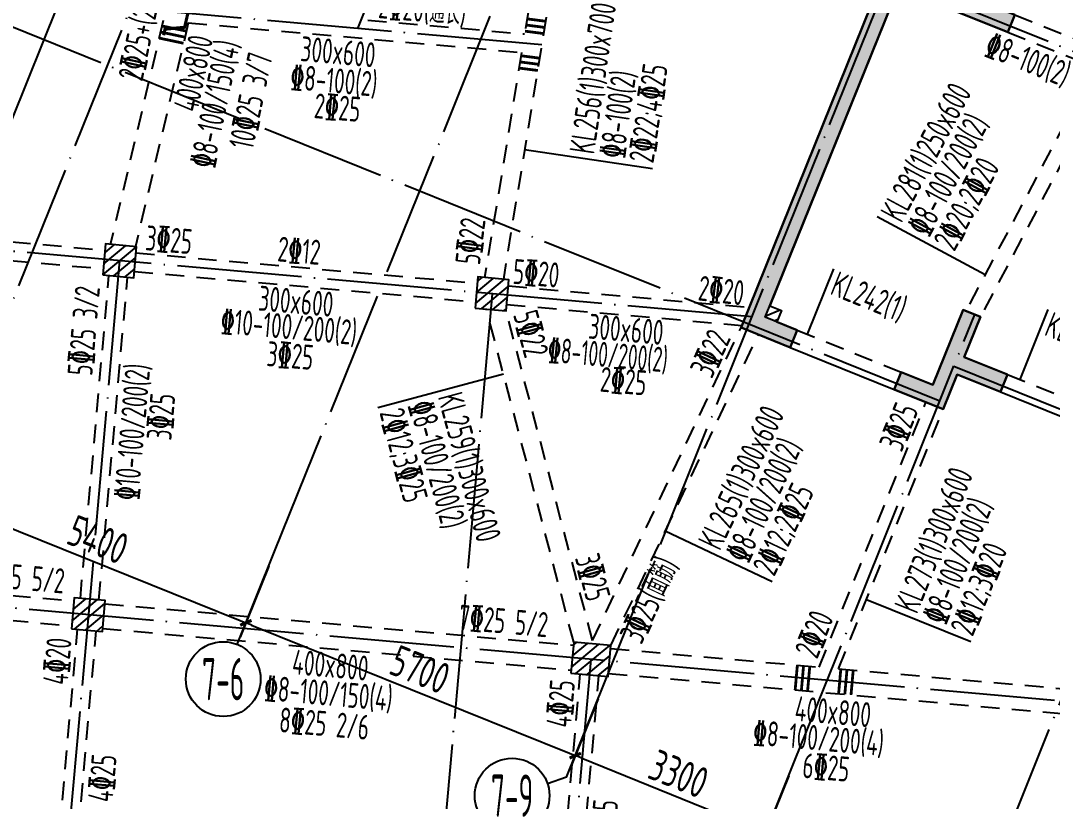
# Model space of a CAD drawing. Header units: millimetres. Extents: x 64473 to 386235, y 427387 to 703525.
# Drawn here: x 226496 to 243056, y 507170 to 519695 of the extents above; entities that cross this region are included whole.
import ezdxf
from ezdxf.enums import TextEntityAlignment as Align

# ---------------------------------------------------------------- set-up
doc = ezdxf.new("R2010")
doc.units = ezdxf.units.MM
doc.header["$LTSCALE"] = 100
doc.header["$PDMODE"] = 35
doc.header["$PDSIZE"] = 200
doc.linetypes.add('3', pattern=[5, 3, -2])
doc.linetypes.add('DOTE', pattern=[2.42, 2, -0.2, 0.02, -0.2])
for name, color, linetype in [('B-TEXT', 7, 'Continuous'), ('COLU', 7, 'Continuous'), ('colu-1层', 6, 'Continuous'), ('h填实-1层', 254, 'Continuous'), ('h斜线-1层', 7, 'Continuous'), ('h斜线-柱', 7, 'Continuous'), ('L-AXIS', 3, 'Continuous'), ('L-dote', 253, 'DOTE'), ('L-吊筋', 1, 'Continuous'), ('L-箍筋', 1, 'Continuous'), ('wall-主楼', 2, 'Continuous'), ('垂直标注', 31, 'Continuous'), ('垂直钢筋', 27, 'Continuous'), ('梁', 4, 'Continuous'), ('梁虚线', 4, '3'), ('水平标注', 2, 'Continuous'), ('水平钢筋', 30, 'Continuous')]:
    doc.layers.add(name, color=color, linetype=linetype)
doc.styles.add('_TCH_AXIS', font='tssdeng.shx', dxfattribs={"width": 0.7, "bigfont": 'tssdchn.shx'})
doc.styles.add('COMPLEX', font='tssdeng.shx', dxfattribs={"width": 0.7, "bigfont": 'tssdchn.shx'})
doc.styles.get("Standard").update_dxf_attribs({"font": 'tssdeng.shx', "width": 0.7, "bigfont": 'tssdchn.shx'})
doc.styles.add('TSSD_Dimension', font='Tssdeng.shx', dxfattribs={"width": 0.7, "bigfont": 'tssdchn.shx'})
doc.dimstyles.new('TSSD_100_100$0', dxfattribs={"dimtxt": 300, "dimasz": 100, "dimexe": 250, "dimexo": 250, "dimgap": 100, "dimtad": 1, "dimdec": 0, "dimzin": 0, "dimdsep": 46, "dimtxsty": 'TSSD_Dimension', "dimblk": '_tsdbk', "dimblk1": '_tsdbk', "dimblk2": '_tsdbk', "dimsah": 1, "dimcen": 0, "dimclrt": 7, "dimadec": 0, "dimazin": 0, "dimtfac": 1, "dimtdec": 0, "dimtix": 1, "dimtmove": 2, "dimatfit": 3, "dimldrblk": '_tsdbk', "dimfxl": 1, "dimtolj": 1, "dimtzin": 0, "dimarcsym": 0})
pattern_1 = [(39.931646, (-467527.32, -323147.44), (-81.517904, 97.384965), [])]

# ---------------------------------------------------------------- blocks, each defined once
blk = doc.blocks.new('_tsdbk')
blk.add_line((-1, 0), (0, 0))
at = {"const_width": 0.5}
blk.add_lwpolyline([(-0.7, -0.7), (0.7, 0.7)], dxfattribs=at)
blk = doc.blocks.new('*D129')
at = {"layer": 'Defpoints', "color": 0}
for p in [(238920, 507813), (242259, 506467), (241798, 505324)]:
    blk.add_point(p, dxfattribs=at)
at = {"layer": 'L-AXIS', "color": 0, "lineweight": -2}
for p, q in [((238826, 507581), (238366, 506438)), ((238552, 506632), (241705, 505361)), ((242165, 506235), (241704, 505092))]:
    blk.add_line(p, q, dxfattribs=at)
at = {"layer": 'L-AXIS', "color": 0, "lineweight": -2, "xscale": 100, "yscale": 100, "zscale": 100}
for p, rotation in [((238459, 506670), 158.0453799635197), ((241798, 505324), 338.0453799635197)]:
    blk.add_blockref('_tsdbk', p, dxfattribs=dict(at, rotation=rotation))
at = {"layer": 'L-AXIS', "color": 7, "insert": (240259, 506321), "char_height": 500, "attachment_point": 5, "rotation": 338.0454, "style": 'TSSD_Dimension'}
blk.add_mtext('\\A1;3600', dxfattribs=at)
blk = doc.blocks.new('*D130')
at = {"layer": 'Defpoints', "color": 0}
for p in [(235859, 509046), (238920, 507813), (238459, 506670)]:
    blk.add_point(p, dxfattribs=at)
at = {"layer": 'L-AXIS', "color": 0, "lineweight": -2}
for p, q in [((235765, 508814), (235305, 507672)), ((235491, 507866), (238366, 506707)), ((238826, 507581), (238366, 506438))]:
    blk.add_line(p, q, dxfattribs=at)
at = {"layer": 'L-AXIS', "color": 0, "lineweight": -2, "xscale": 100, "yscale": 100, "zscale": 100}
for p, rotation in [((235398, 507904), 158.0453799635197), ((238459, 506670), 338.0453799635197)]:
    blk.add_blockref('_tsdbk', p, dxfattribs=dict(at, rotation=rotation))
at = {"layer": 'L-AXIS', "color": 7, "insert": (237059, 507611), "char_height": 500, "attachment_point": 5, "rotation": 338.0454, "style": 'TSSD_Dimension'}
blk.add_mtext('\\A1;3300', dxfattribs=at)
blk = doc.blocks.new('_AXISO')
blk.add_circle((0, 0), 0.5)
at = {"layer": 'B-TEXT', "style": 'COMPLEX', "width": 1.450893}
blk.add_attdef('A', text='', height=0.56, dxfattribs=at).set_placement((0.249375, -0.28), (0.749375, -0.28), align=Align.FIT)
blk = doc.blocks.new('*D160')
at = {"layer": 'Defpoints', "color": 0}
for p in [(230572, 511177), (235859, 509046), (235398, 507904)]:
    blk.add_point(p, dxfattribs=at)
at = {"layer": 'L-AXIS', "color": 0, "lineweight": -2}
for p, q in [((230479, 510946), (230018, 509803)), ((230204, 509997), (235306, 507941)), ((235765, 508814), (235305, 507672))]:
    blk.add_line(p, q, dxfattribs=at)
at = {"layer": 'L-AXIS', "color": 0, "lineweight": -2, "xscale": 100, "yscale": 100, "zscale": 100}
for p, rotation in [((230112, 510035), 158.0453799635197), ((235398, 507904), 338.0453799635197)]:
    blk.add_blockref('_tsdbk', p, dxfattribs=dict(at, rotation=rotation))
at = {"layer": 'L-AXIS', "color": 7, "insert": (232907, 509285), "char_height": 500, "attachment_point": 5, "rotation": 338.0454, "style": 'TSSD_Dimension'}
blk.add_mtext('\\A1;5700', dxfattribs=at)
blk = doc.blocks.new('*D161')
at = {"layer": 'Defpoints', "color": 0}
for p in [(225564, 513196), (230572, 511177), (230112, 510035)]:
    blk.add_point(p, dxfattribs=at)
at = {"layer": 'L-AXIS', "color": 0, "lineweight": -2}
for p, q in [((225470, 512964), (225010, 511822)), ((225196, 512016), (230019, 510072)), ((230479, 510946), (230018, 509803))]:
    blk.add_line(p, q, dxfattribs=at)
at = {"layer": 'L-AXIS', "color": 0, "lineweight": -2, "xscale": 100, "yscale": 100, "zscale": 100}
for p, rotation in [((225103, 512054), 158.0453799635197), ((230112, 510035), 338.0453799635197)]:
    blk.add_blockref('_tsdbk', p, dxfattribs=dict(at, rotation=rotation))
at = {"layer": 'L-AXIS', "color": 7, "insert": (227738, 511369), "char_height": 500, "attachment_point": 5, "rotation": 338.0454, "style": 'TSSD_Dimension'}
blk.add_mtext('\\A1;5400', dxfattribs=at)

msp = doc.modelspace()

# ---------------------------------------------------------------- hatches: boundary and pattern name
at = {"layer": 'h填实-1层'}
for points in [[(238959, 514730.7), (238448.9, 514936.3), (240579.9, 520222.9), (242342, 519512.6), (242454.2, 519790.9), (240413.8, 520613.3), (238058.5, 514770.2), (238846.8, 514452.4)], [(240516.4, 513779.9), (241304.8, 513462.1), (241529, 514018.2), (242224.6, 513737.8), (242336.7, 514016), (241641.1, 514296.4), (241902.8, 514945.6), (241624.6, 515057.8), (241138.7, 513852.5), (240628.6, 514058.1)]]:
    msp.add_hatch(color=256, dxfattribs=at).paths.add_polyline_path(points)
at = {"layer": 'h斜线-1层'}
h = msp.add_hatch(dxfattribs=at)
h.set_pattern_fill('ANSI31', color=256, scale=40, angle=-21.95462, style=0)
h.set_pattern_definition([(23.04538, (-111304.37, 109875.01), (-49.71543, 116.864777), [])])
h.paths.add_polyline_path([(238709.1, 515047), (238523.6, 515121.8), (238448.9, 514936.3), (238634.4, 514861.5)])
at = {"layer": 'h斜线-柱'}
h = msp.add_hatch(dxfattribs=at)
h.set_pattern_fill('ANSI31', color=256, scale=40, angle=-5.06835, style=0)
h.set_pattern_definition(pattern_1)
h.paths.add_polyline_path([(227814.6, 515615.2), (228312.7, 515571), (228356.8, 516069.1), (227858.8, 516113.2)])
h = msp.add_hatch(dxfattribs=at)
h.set_pattern_fill('ANSI31', color=256, scale=40, angle=-5.06835, style=0)
h.set_pattern_definition(pattern_1)
h.paths.add_polyline_path([(233791.1, 515085.1), (234289.2, 515041), (234333.4, 515539), (233835.3, 515583.2)])
h = msp.add_hatch(dxfattribs=at)
h.set_pattern_fill('ANSI31', color=256, scale=40, angle=-5.06835, style=0)
h.set_pattern_definition(pattern_1)
h.paths.add_polyline_path([(227311, 509937.5), (227809.1, 509893.3), (227853.3, 510391.3), (227355.2, 510435.5)])
h = msp.add_hatch(dxfattribs=at)
h.set_pattern_fill('ANSI31', color=256, scale=40, angle=-5.06835, style=0)
h.set_pattern_definition(pattern_1)
h.paths.add_polyline_path([(235329.6, 509226.3), (235927.2, 509173.3), (235971.4, 509671.3), (235373.7, 509724.4)])

# ---------------------------------------------------------------- linework, layer by layer
at = {"layer": 'COLU'}
for points in [[(227814.6, 515615.2), (228312.7, 515571), (228356.8, 516069.1), (227858.8, 516113.2)], [(233791.1, 515085.1), (234289.2, 515041), (234333.4, 515539), (233835.3, 515583.2)], [(227311, 509937.5), (227809.1, 509893.3), (227853.3, 510391.3), (227355.2, 510435.5)], [(235329.6, 509226.3), (235927.2, 509173.3), (235971.4, 509671.3), (235373.7, 509724.4)]]:
    msp.add_lwpolyline(points, close=True, dxfattribs=at)
at = {"layer": 'colu-1层'}
for points in [[(238959, 514730.7), (238448.9, 514936.3), (240579.9, 520222.9), (242342, 519512.6), (242454.2, 519790.9), (240413.8, 520613.3), (238058.5, 514770.2), (238846.8, 514452.4)], [(240516.4, 513779.9), (241304.8, 513462.1), (241529, 514018.2), (242224.6, 513737.8), (242336.7, 514016), (241641.1, 514296.4), (241902.8, 514945.6), (241624.6, 515057.8), (241138.7, 513852.5), (240628.6, 514058.1)]]:
    msp.add_lwpolyline(points, close=True, dxfattribs=at)
at = {"layer": 'L-AXIS'}
for p, q in [((229971.9, 509687.9), (230572.3, 511177.4)), ((235258.5, 507556.8), (235859, 509046.4)), ((238319.2, 506323), (238919.6, 507812.6)), ((235258.5, 507556.8), (234953.5, 507453.9))]:
    msp.add_line(p, q, dxfattribs=at)
at = {"layer": 'L-dote', "ltscale": 10}
for p, q in [((231906.5, 519569.2), (238792.9, 536652.6)), ((224543.7, 513607.6), (232930.1, 534412)), ((225563.9, 513196.3), (232380, 530105.3)), ((230572.3, 511177.4), (237949.2, 529477.6)), ((234859.2, 519307.3), (214398.6, 521121.9)), ((235859, 509046.4), (240431.8, 520390.5)), ((269920.9, 508503.3), (240431.8, 520390.5)), ((241249.3, 513591.8), (226085.6, 519704.4)), ((242258.6, 506466.6), (246831.4, 517810.7)), ((238235.5, 514941.9), (214040.8, 517087.8)), ((228085.7, 515842.1), (225799.2, 490061.9)), ((234062.3, 515312.1), (231775.8, 489531.8)), ((238919.6, 507812.6), (241810.1, 514983)), ((267902, 503494.9), (241473.6, 514148.3)), ((300944.2, 503657.9), (197400.6, 512841.2)), ((235650.5, 509448.8), (233867.6, 489346.3))]:
    msp.add_line(p, q, dxfattribs=at)
at = {"layer": 'L-吊筋', "const_width": 50}
msp.add_lwpolyline([(228791.5, 519461.2), (228813.9, 519558.7), (229128.7, 519588.9), (229207.2, 519929.9), (228937.2, 520094.7), (228959.7, 520192.1)], dxfattribs=at)
at = {"layer": 'L-箍筋', "const_width": 44.9}
for points in [[(228765, 519610.2), (229156.3, 519527.6)], [(234604.1, 519625.9), (234901.6, 519587.5)], [(234616.9, 519725), (234914.4, 519686.6)], [(228741.8, 519513), (229133.2, 519430.3)], [(234591.3, 519526.7), (234888.8, 519488.3)], [(228718.9, 519415.7), (229110.3, 519333)], [(234526.7, 519132.2), (234824.3, 519093.8)], [(234513.9, 519033), (234811.5, 518994.6)], [(234501.1, 518933.8), (234798.7, 518895.4)], [(238963.1, 509355.8), (238927.7, 508957.4)], [(239062.7, 509347), (239027.3, 508948.5)], [(239162.3, 509338.1), (239127, 508939.7)], [(239660.3, 509294), (239625, 508895.5)], [(239759.9, 509285.1), (239724.6, 508886.7)], [(239859.6, 509276.3), (239824.2, 508877.9)]]:
    msp.add_lwpolyline(points, dxfattribs=at)
at = {"layer": 'wall-主楼'}
msp.add_lwpolyline([(242454.3, 519790.8), (242342.1, 519512.6), (240579.9, 520222.9), (238523.6, 515121.8), (238709.1, 515047), (238634.4, 514861.5), (238959, 514730.7), (238846.8, 514452.4), (238058.5, 514770.2), (240413.8, 520613.3)], close=True, dxfattribs=at)
at = {"layer": 'wall-主楼', "elevation": 0}
msp.add_lwpolyline([(242224.6, 513737.8), (241529, 514018.2), (241304.6, 513461.7), (240516.3, 513779.5), (240628.4, 514057.7), (241138.6, 513852.1), (241624.6, 515057.8), (241902.8, 514945.6), (241641.1, 514296.4), (242336.7, 514016)], close=True, dxfattribs=at)
at = {"layer": '垂直标注'}
for p, q in [((236640.4, 517318.3), (234583.9, 517624.8)), ((240244.5, 516553), (241976.1, 515620.8)), ((232232, 513486.5), (234244.6, 514031.7)), ((238558, 510692), (236839.6, 511503.1)), ((241746.5, 509727.2), (240071.4, 510402.4))]:
    msp.add_line(p, q, dxfattribs=at)
at = {"layer": '梁'}
for p, q in [((238846.8, 514452.4), (240516.3, 513779.5)), ((242224.6, 513737.8), (243894, 513064.8))]:
    msp.add_line(p, q, dxfattribs=at)
at = {"layer": '梁虚线'}
for p, q in [((234969.3, 521837.7), (234583.9, 519482.3)), ((235254.5, 521722.8), (234243.9, 515547.1)), ((228785, 519695.4), (227935.8, 516106.4)), ((229187.6, 519659.7), (228338.5, 516071)), ((229187.6, 519659.7), (234535.3, 519185.4)), ((232069.2, 519705.3), (234583.9, 519482.3)), ((242454.2, 519790.9), (243845.5, 519230)), ((242342, 519512.6), (243733.4, 518951.8)), ((234535.3, 519185.4), (233944.2, 515573.4)), ((243733.4, 518951.8), (241669.6, 515039.7)), ((243966.6, 518857.7, 0), (241902.8, 514945.6, 0)), ((222371.3, 516499.5), (227849.8, 516013.6)), ((222345.1, 516200.7), (227823.6, 515714.8)), ((228347.8, 515969.5), (233826.3, 515483.6)), ((228321.7, 515670.6), (233800.2, 515184.7)), ((227454.8, 510426.5), (227914.2, 515606.2)), ((227753.7, 510400.4), (228213.1, 515580)), ((234324.5, 515439.4), (238190, 515096.6)), ((235373.7, 509724.4), (233972.7, 515069)), ((235676.4, 509749.3), (234289.2, 515041)), ((234298, 515140.6), (238072.8, 514805.8)), ((235676.4, 509749.3), (238058.5, 514770.2)), ((238959, 514730.7), (240628.4, 514057.7, 0)), ((235971.4, 509671.3), (238337.2, 514657.9)), ((242336.7, 514016), (244006.2, 513343)), ((239313.6, 509324.7), (241026.4, 513573.8)), ((239625.8, 509297), (241304.6, 513461.7)), ((221872.1, 510871.6), (227350.6, 510385.7)), ((221837.2, 510473.2), (227315.7, 509987.3)), ((227848.6, 510341.6), (235369.1, 509674.6)), ((226991, 505197), (227410.6, 509928.5)), ((227289.9, 505170.9), (227709.5, 509902.3)), ((227813.7, 509943.1), (235334.2, 509276.1)), ((235966.7, 509621.6), (239313.6, 509324.7)), ((235059.3, 504481.4), (235479, 509212.9)), ((235931.9, 509223.1), (243452.4, 508556.1)), ((239625.8, 509297), (243487.2, 508954.6)), ((235358.2, 504455.3), (235777.8, 509186.7))]:
    msp.add_line(p, q, dxfattribs=at)
at = {"layer": '水平标注'}
for p, q in [((239545.6, 515714.7), (239122.4, 514664.8)), ((242984.4, 515059.6), (242532, 513937.3))]:
    msp.add_line(p, q, dxfattribs=at)

# ---------------------------------------------------------------- block references
at = {"layer": 'L-AXIS'}
ref = msp.add_blockref('_AXISO', (229747.6, 509131.4), dxfattribs=dict(at, xscale=1199.999999999997, yscale=1200, zscale=1200, rotation=359.999645787379))
ref.add_attrib('A', '7-6', dxfattribs={"color": 7, "height": 678.82, "rotation": 359.99965, "style": '_TCH_AXIS', "width": 0.35}).set_placement((229408.1, 508792), (230087, 508792), align=Align.FIT)
ref = msp.add_blockref('_AXISO', (234385, 507262), dxfattribs=dict(at, xscale=1199.999999999997, yscale=1200, zscale=1200, rotation=359.999645787379))
ref.add_attrib('A', '7-9', dxfattribs={"color": 7, "height": 678.82, "rotation": 359.99965, "style": '_TCH_AXIS', "width": 0.35}).set_placement((234045.5, 506922.6), (234724.4, 506922.6), align=Align.FIT)

# ---------------------------------------------------------------- texts
at = {"layer": '垂直标注', "width": 0.65}
for s, height, rotation, p in [('KL256(1)300x700', 403, 81.52386, (235700.4, 517539.5)), ('2%%13322;4%%13325', 401, 81.52386, (236652.3, 517397.6)), ('%%1328-100(2)', 402, 81.52386, (236176.3, 517468.5)), ('KL281(1)250x600', 403, 61.70514, (240635.6, 516433.5)), ('%%1328-100/200(2)', 402, 61.70514, (241059.3, 516205.4)), ('2%%13220;2%%13320', 401, 61.70514, (241483, 515977.3)), ('KL259(1)300x600', 403, 285.15643, (233186.6, 513661.6)), ('%%1328-100/200(2)', 402, 285.15643, (232719.8, 513535.2)), ('2%%13212;3%%13325', 401, 285.15643, (232253, 513408.7)), ('KL265(1)300x600', 403, 64.7303, (237721.9, 511175.3)), ('%%1328-100/200(2)', 402, 64.7303, (238157, 510969.9)), ('KL273(1)300x600', 403, 68.04528, (240883.9, 510161.4)), ('2%%13212;2%%13325', 401, 64.7303, (238592.2, 510764.5)), ('%%1328-100/200(2)', 402, 68.04528, (241330.2, 509981.5)), ('2%%13212;3%%13320', 401, 68.04528, (241776.5, 509801.6))]:
    msp.add_text(s, height=height, rotation=rotation, dxfattribs=at).set_placement(p)
at = {"layer": '垂直钢筋', "color": 0, "width": 0.65}
for s, rotation, p in [('2%%13325+(2%%13212)', 78.07146, (228450, 518708.5)), ('400x800', 78.07146, (229336.1, 518212.3)), ('10%%13325 3/7', 78.07146, (230223.7, 517610.8)), ('5%%13322', 82.64641, (233866.3, 515763.6)), ('5%%13325 3/2', 84.93163, (227645.2, 513988.4)), ('5%%13322', 285.15643, (234397.3, 514977.9)), ('3%%13322', 64.7303, (237590.4, 513938.7)), ('%%13210-100/200(2)', 84.93163, (228387.8, 511987.9)), ('3%%13325', 84.93163, (228915.1, 512952.4)), ('3%%13325', 68.04528, (240637.4, 512759.3)), ('3%%13325', 285.15643, (235388.4, 511075.3)), ('3%%13325(面筋)', 64.7303, (236461, 509673.6)), ('2%%13320', 68.04528, (239280.4, 509439.9)), ('4%%13320', 84.93163, (227250.9, 509029.8)), ('4%%13325', 84.93172, (235329.1, 508344.3)), ('4%%13325', 84.93173, (227973.1, 507148.5)), ('4%%13325', 84.93172, (236022.1, 506422))]:
    msp.add_text(s, height=400, rotation=rotation, dxfattribs=at).set_placement(p)
at = {"layer": '垂直钢筋', "color": 1, "width": 0.65}
msp.add_text('%%1328-100/150(4)', height=400, rotation=78.07146, dxfattribs=at).set_placement((229595.8, 517306.4))
at = {"layer": '水平标注', "width": 0.65}
for s, p in [('KL242(1)', (239469.7, 515310.8)), ('KL242(3)', (242908.5, 514655.6))]:
    msp.add_text(s, height=403, rotation=338.0452, dxfattribs=at).set_placement(p)
at = {"layer": '水平钢筋', "color": 0}
for s, rotation, width, p in [('2%%13320(通长)', 354.93162, 0.65, (232226.2, 519738.5)), ('%%1328-100(2)', 338.04558, 0.65, (241940.8, 519146.9)), ('300x600', 354.93165, 0.65, (230976.1, 519048.1)), ('%%1328-100(2)', 354.93165, 0.65, (230811.7, 518597.8)), ('2%%13325', 354.93165, 0.65, (231194.6, 518134.1)), ('2%%13212', 354.93167, 0.65, (230608.7, 515835.8)), ('5%%13320', 354.93167, 0.65, (234384.6, 515475.6)), ('2%%13320', 353.27609, 0.65, (237356.5, 515210.1)), ('300x600', 354.93167, 0.65, (230300.1, 515046.2)), ('%%13210-100/200(2)', 354.93167, 0.65, (229693.5, 514683)), ('300x600', 354.93167, 0.65, (235597.6, 514596)), ('3%%13325', 354.93167, 0.65, (230433.6, 514155.2)), ('%%1328-100/200(2)', 354.93167, 0.6, (234947.3, 514220.6)), ('2%%13325', 354.93167, 0.65, (235785.1, 513745.8)), ('7%%13325 5/2', 354.93163, 0.65, (233516.5, 509928)), ('400x800', 354.93163, 0.65, (230843, 509211)), ('%%1328-100/150(4)', 354.93163, 0.65, (230388.7, 508796.8)), ('400x800', 354.93163, 0.65, (238909.7, 508463.5)), ('8%%13325 2/6', 354.93161, 0.65, (230633.1, 508282.3)), ('%%1328-100/200(4)', 354.93163, 0.65, (238238.3, 508081.3)), ('6%%13325', 354.93161, 0.65, (239031.7, 507549.1))]:
    msp.add_text(s, height=400, rotation=rotation, dxfattribs=dict(at, width=width)).set_placement(p)
at = {"layer": '水平钢筋', "color": 1, "width": 0.65}
for s, rotation, p in [('3%%13325', 354.93167, (228487.6, 516013.3)), ('7%%13325 5/2', 354.9317, (225758.2, 510629.8))]:
    msp.add_text(s, height=400, rotation=rotation, dxfattribs=at).set_placement(p)

# ---------------------------------------------------------------- dimensions: what is measured, and where the dimension line sits
at = {"layer": 'L-AXIS'}
for base, p1, p2, picture, middle in [((230111.7, 510034.7), (225563.9, 513196.3), (230572.3, 511177.4), '*D161', (227738.3, 511368.7)), ((238459, 506669.8), (235859, 509046.4), (238919.6, 507812.6), '*D130', (237059.5, 507611.3)), ((241797.9, 505323.9), (238919.6, 507812.6), (242258.6, 506466.6), '*D129', (240259.3, 506321.5))]:
    dim = msp.add_linear_dim(base=base, p1=p1, p2=p2, angle=338.04538, dimstyle='TSSD_100_100$0', override={"dimtxt": 500}, dxfattribs=at)
    dim.commit()
    dim.dimension.update_dxf_attribs({"geometry": picture, "text_midpoint": middle})
dim = msp.add_linear_dim(base=(235398.3, 507903.6), p1=(230572.3, 511177.4), p2=(235859, 509046.4), angle=338.04538, dimstyle='TSSD_100_100$0', override={"dimtxt": 500}, dxfattribs=at)
dim.commit()
dim.dimension.update_dxf_attribs({"geometry": '*D160', "text_midpoint": (232906.5, 509285.4), "dimtype": 160})

doc.saveas('drawing.dxf')
